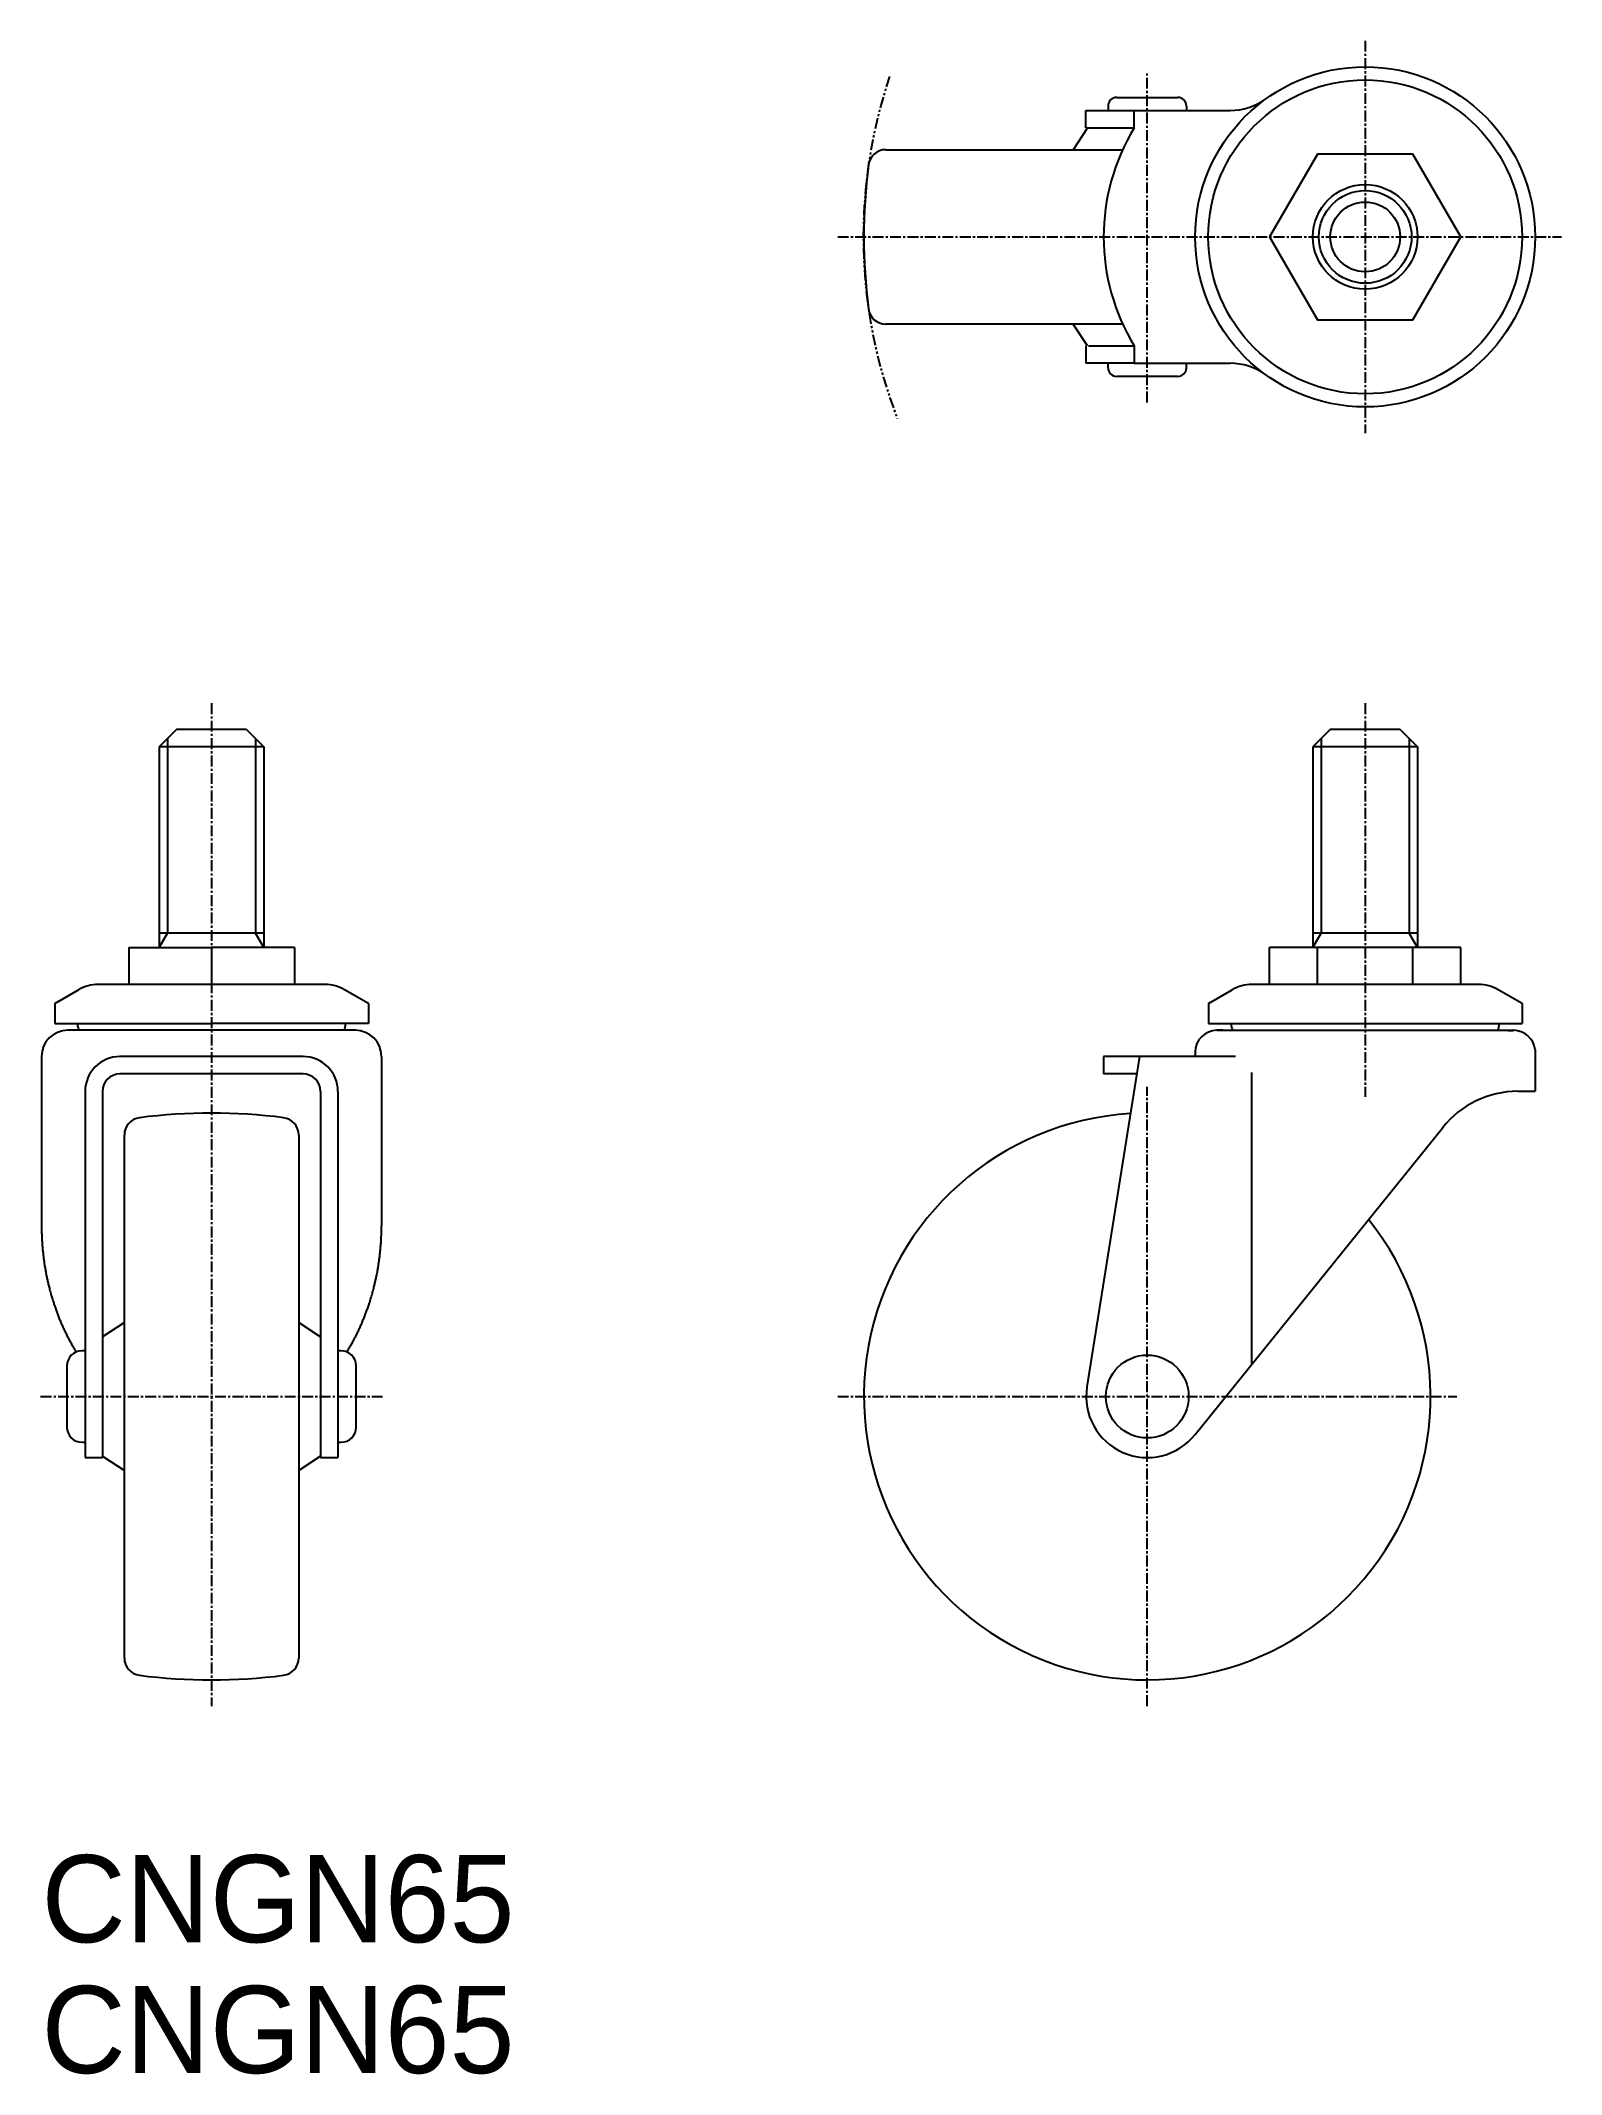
# Model space of a CAD drawing. Extents: x -3169 to -2994, y -902 to -669.
import ezdxf

# ---------------------------------------------------------------- set-up
doc = ezdxf.new("R2010")
doc.units = 0
doc.linetypes.add('CENTER', pattern=[2, 1.25, -0.25, 0.25, -0.25])
doc.linetypes.add('PHANTOM', pattern=[2.5, 1.25, -0.25, 0.25, -0.25, 0.25, -0.25])
doc.layers.get('0').update_dxf_attribs({"linetype": 'CONTINUOUS'})
doc.layers.add('CENTER', color=1, linetype='CENTER')

msp = doc.modelspace()

# ---------------------------------------------------------------- linework, layer by layer
at = {"color": 7, "linetype": 'CONTINUOUS'}
for p, q in [((-3046.35, -676.16), (-3046.35, -676.66)), ((-3045.35, -675.16), (-3038.35, -675.16)), ((-3037.35, -676.16), (-3037.35, -676.66)), ((-3048.69, -678.66), (-3050.35, -681.16)), ((-3048.89, -676.66), (-3032.35, -676.66)), ((-3048.89, -678.66), (-3048.89, -676.66)), ((-3048.89, -678.66), (-3043.34, -678.66)), ((-3043.34, -678.66), (-3043.34, -676.66)), ((-3071.84, -681.16), (-3044.67, -681.16)), ((-3022.34, -681.66), (-3027.82, -691.16)), ((-3011.37, -681.66), (-3022.34, -681.66)), ((-3005.88, -691.16), (-3011.37, -681.66)), ((-3027.82, -691.16), (-3022.34, -700.66)), ((-3011.37, -700.66), (-3005.88, -691.16)), ((-3044.67, -701.16), (-3071.84, -701.16)), ((-3048.69, -703.66), (-3050.35, -701.16)), ((-3022.34, -700.66), (-3011.37, -700.66)), ((-3048.89, -703.66), (-3048.89, -705.66)), ((-3048.58, -703.66), (-3043.34, -703.66)), ((-3043.34, -703.66), (-3043.34, -705.66)), ((-3043.34, -705.66), (-3048.89, -705.66)), ((-3046.35, -706.16), (-3046.35, -705.66)), ((-3043.34, -705.66), (-3032.35, -705.66)), ((-3037.35, -706.16), (-3037.35, -705.66)), ((-3038.35, -707.16), (-3045.35, -707.16)), ((-3153.18, -747.65), (-3155.18, -749.65)), ((-3145.18, -747.65), (-3153.18, -747.65)), ((-3145.18, -747.65), (-3143.18, -749.65)), ((-3020.85, -747.65), (-3022.85, -749.65)), ((-3012.85, -747.65), (-3020.85, -747.65)), ((-3012.85, -747.65), (-3010.85, -749.65)), ((-3155.18, -749.65), (-3155.18, -772.65)), ((-3143.18, -749.65), (-3155.18, -749.65)), ((-3143.18, -749.65), (-3143.18, -772.65)), ((-3010.85, -749.65), (-3022.85, -749.65)), ((-3022.85, -749.65), (-3022.85, -772.65)), ((-3010.85, -749.65), (-3010.85, -772.65)), ((-3143.18, -771.01), (-3155.18, -771.01)), ((-3010.85, -771.01), (-3022.85, -771.01)), ((-3158.68, -772.65), (-3158.68, -776.89)), ((-3158.68, -772.65), (-3149.18, -772.65)), ((-3149.18, -772.65), (-3149.18, -776.89)), ((-3139.68, -772.65), (-3149.18, -772.65)), ((-3139.68, -772.65), (-3139.68, -776.89)), ((-3027.82, -776.89), (-3027.82, -772.65)), ((-3005.88, -772.65), (-3027.82, -772.65)), ((-3022.34, -776.89), (-3022.34, -772.65)), ((-3011.37, -776.89), (-3011.37, -772.65)), ((-3005.88, -776.89), (-3005.88, -772.65)), ((-3167.17, -779.08), (-3164.43, -777.5)), ((-3149.18, -776.89), (-3162.17, -776.89)), ((-3136.18, -776.89), (-3149.18, -776.89)), ((-3131.19, -779.08), (-3133.93, -777.5)), ((-3034.84, -779.08), (-3032.11, -777.5)), ((-3016.85, -776.89), (-3029.85, -776.89)), ((-3003.85, -776.89), (-3016.85, -776.89)), ((-2998.86, -779.08), (-3001.6, -777.5)), ((-3167.17, -779.08), (-3167.17, -781.39)), ((-3131.19, -779.08), (-3131.19, -781.39)), ((-3034.84, -779.08), (-3034.84, -781.39)), ((-2998.86, -779.08), (-2998.86, -781.39)), ((-3167.17, -781.39), (-3149.18, -781.39)), ((-3132.68, -782.15), (-3165.68, -782.15)), ((-3131.19, -781.39), (-3149.18, -781.39)), ((-3034.84, -781.39), (-3016.85, -781.39)), ((-3033.87, -782.15), (-2999.85, -782.15)), ((-3033.21, -782.15), (-3033.87, -782.15)), ((-3033.42, -782.15), (-3033.85, -782.15)), ((-3033.21, -782.16), (-3033.85, -782.16)), ((-3016.85, -781.39), (-2998.86, -781.39)), ((-3000.5, -782.15), (-2999.85, -782.15)), ((-3000.5, -782.16), (-2999.85, -782.16)), ((-3168.68, -785.15), (-3168.68, -804.54)), ((-3138.68, -785.16), (-3159.68, -785.16)), ((-3129.68, -785.15), (-3129.68, -804.57)), ((-3042.73, -785.16), (-3048.77, -823.05)), ((-3031.72, -785.16), (-3046.85, -785.16)), ((-3046.85, -785.16), (-3046.85, -787.16)), ((-3036.35, -784.65), (-3036.35, -785.16)), ((-2997.35, -784.37), (-2997.35, -789.15)), ((-3138.68, -787.16), (-3159.68, -787.16)), ((-3043.05, -787.16), (-3046.85, -787.16)), ((-3029.89, -787.01), (-3029.89, -820.48)), ((-3163.68, -789.16), (-3163.68, -831.15)), ((-3161.68, -789.16), (-3161.68, -831.15)), ((-3136.68, -789.16), (-3136.68, -831.15)), ((-3134.68, -789.16), (-3134.68, -831.15)), ((-2999.35, -789.15), (-2997.35, -789.15)), ((-3159.18, -824.15), (-3159.18, -794.16)), ((-3139.18, -794.16), (-3139.18, -824.15)), ((-3036.36, -828.5), (-3007.91, -793.25)), ((-3159.18, -815.65), (-3161.68, -817.32)), ((-3139.18, -815.65), (-3136.68, -817.32)), ((-3165.78, -820.65), (-3165.78, -827.65)), ((-3163.68, -818.9), (-3164.03, -818.9)), ((-3134.33, -818.9), (-3134.68, -818.9)), ((-3132.58, -827.65), (-3132.58, -820.65)), ((-3159.18, -854.14), (-3159.18, -824.15)), ((-3139.18, -824.15), (-3139.18, -854.14)), ((-3164.03, -829.4), (-3163.68, -829.4)), ((-3134.68, -829.4), (-3134.33, -829.4)), ((-3163.68, -831.15), (-3161.68, -831.15)), ((-3161.68, -830.99), (-3159.18, -832.65)), ((-3136.68, -830.99), (-3139.18, -832.65)), ((-3136.68, -831.15), (-3134.68, -831.15))]:
    msp.add_line(p, q, dxfattribs=at)
at = {"color": 3, "linetype": 'CONTINUOUS'}
for p, q in [((-3154.23, -748.71), (-3154.23, -771.01)), ((-3144.13, -748.71), (-3144.13, -771.01)), ((-3021.91, -748.71), (-3021.91, -771.01)), ((-3011.8, -748.71), (-3011.8, -771.01)), ((-3155.18, -772.65), (-3154.23, -771.01)), ((-3143.18, -772.65), (-3144.13, -771.01)), ((-3022.85, -772.65), (-3021.91, -771.01)), ((-3010.85, -772.65), (-3011.8, -771.01))]:
    msp.add_line(p, q, dxfattribs=at)
at = {"color": 7, "linetype": 'CONTINUOUS'}
for points in [[(-3168.68, -804.57, 0), (-3168.68, -804.69, 0), (-3168.68, -804.81, 0), (-3168.68, -804.93, 0), (-3168.68, -805.05, 0), (-3168.67, -805.17, 0), (-3168.67, -805.29, 0), (-3168.67, -805.41, 0), (-3168.66, -805.54, 0), (-3168.66, -805.66, 0), (-3168.66, -805.78, 0), (-3168.65, -805.9, 0), (-3168.64, -806.02, 0), (-3168.64, -806.14, 0), (-3168.63, -806.26, 0), (-3168.62, -806.38, 0), (-3168.62, -806.51, 0), (-3168.61, -806.63, 0), (-3168.6, -806.75, 0), (-3168.59, -806.87, 0), (-3168.58, -806.99, 0), (-3168.57, -807.11, 0), (-3168.56, -807.23, 0), (-3168.55, -807.35, 0), (-3168.54, -807.47, 0), (-3168.52, -807.59, 0), (-3168.51, -807.71, 0), (-3168.5, -807.83, 0), (-3168.48, -807.96, 0), (-3168.47, -808.08, 0), (-3168.45, -808.2, 0), (-3168.44, -808.31, 0), (-3168.42, -808.43, 0), (-3168.41, -808.55, 0), (-3168.39, -808.67, 0), (-3168.37, -808.79, 0), (-3168.36, -808.91, 0), (-3168.34, -809.03, 0), (-3168.32, -809.15, 0), (-3168.3, -809.27, 0), (-3168.28, -809.39, 0), (-3168.26, -809.51, 0), (-3168.24, -809.63, 0), (-3168.22, -809.75, 0), (-3168.2, -809.87, 0), (-3168.17, -809.98, 0), (-3168.15, -810.1, 0), (-3168.13, -810.22, 0), (-3168.1, -810.34, 0), (-3168.08, -810.45, 0), (-3168.06, -810.57, 0), (-3168.03, -810.69, 0), (-3168, -810.81, 0), (-3167.98, -810.92, 0), (-3167.95, -811.04, 0), (-3167.92, -811.16, 0), (-3167.9, -811.28, 0), (-3167.87, -811.39, 0), (-3167.84, -811.51, 0), (-3167.81, -811.62, 0), (-3167.78, -811.74, 0), (-3167.75, -811.86, 0), (-3167.72, -811.97, 0), (-3167.69, -812.09, 0), (-3167.66, -812.2, 0), (-3167.63, -812.32, 0), (-3167.6, -812.43, 0), (-3167.56, -812.55, 0), (-3167.53, -812.66, 0), (-3167.5, -812.77, 0), (-3167.46, -812.89, 0), (-3167.43, -813, 0), (-3167.39, -813.12, 0), (-3167.36, -813.23, 0), (-3167.32, -813.34, 0), (-3167.28, -813.46, 0), (-3167.25, -813.57, 0), (-3167.21, -813.68, 0), (-3167.17, -813.79, 0), (-3167.13, -813.9, 0), (-3167.09, -814.02, 0), (-3167.05, -814.13, 0), (-3167.01, -814.24, 0), (-3166.97, -814.35, 0), (-3166.93, -814.46, 0), (-3166.89, -814.57, 0), (-3166.85, -814.68, 0), (-3166.81, -814.79, 0), (-3166.77, -814.9, 0), (-3166.72, -815.01, 0), (-3166.68, -815.12, 0), (-3166.64, -815.23, 0), (-3166.59, -815.34, 0), (-3166.55, -815.45, 0), (-3166.5, -815.55, 0), (-3166.46, -815.66, 0), (-3166.41, -815.77, 0), (-3166.36, -815.88, 0), (-3166.32, -815.98, 0), (-3166.27, -816.09, 0), (-3166.22, -816.2, 0), (-3166.17, -816.3, 0), (-3166.12, -816.41, 0), (-3166.07, -816.51, 0), (-3166.02, -816.62, 0), (-3165.97, -816.72, 0), (-3165.92, -816.83, 0), (-3165.87, -816.93, 0), (-3165.82, -817.03, 0), (-3165.77, -817.14, 0), (-3165.72, -817.24, 0), (-3165.66, -817.35, 0), (-3165.61, -817.45, 0), (-3165.56, -817.55, 0), (-3165.5, -817.65, 0), (-3165.45, -817.75, 0), (-3165.39, -817.85, 0), (-3165.34, -817.96, 0), (-3165.28, -818.05, 0), (-3165.23, -818.15, 0), (-3165.17, -818.25, 0), (-3165.11, -818.36, 0), (-3165.06, -818.45, 0), (-3165, -818.55, 0), (-3164.94, -818.65, 0), (-3164.88, -818.75, 0), (-3164.82, -818.85, 0), (-3164.76, -818.94, 0), (-3164.7, -819.04, 0)], [(-3133.66, -819.04, 0), (-3133.6, -818.94, 0), (-3133.54, -818.85, 0), (-3133.48, -818.75, 0), (-3133.42, -818.65, 0), (-3133.36, -818.55, 0), (-3133.3, -818.45, 0), (-3133.25, -818.36, 0), (-3133.19, -818.25, 0), (-3133.13, -818.16, 0), (-3133.08, -818.06, 0), (-3133.02, -817.96, 0), (-3132.97, -817.85, 0), (-3132.91, -817.75, 0), (-3132.86, -817.65, 0), (-3132.8, -817.55, 0), (-3132.75, -817.45, 0), (-3132.7, -817.35, 0), (-3132.64, -817.24, 0), (-3132.59, -817.14, 0), (-3132.54, -817.04, 0), (-3132.49, -816.93, 0), (-3132.44, -816.83, 0), (-3132.39, -816.72, 0), (-3132.34, -816.62, 0), (-3132.29, -816.51, 0), (-3132.24, -816.41, 0), (-3132.19, -816.3, 0), (-3132.14, -816.2, 0), (-3132.09, -816.09, 0), (-3132.05, -815.98, 0), (-3132, -815.88, 0), (-3131.95, -815.77, 0), (-3131.91, -815.66, 0), (-3131.86, -815.55, 0), (-3131.81, -815.45, 0), (-3131.77, -815.34, 0), (-3131.73, -815.23, 0), (-3131.68, -815.12, 0), (-3131.64, -815.01, 0), (-3131.59, -814.9, 0), (-3131.55, -814.79, 0), (-3131.51, -814.68, 0), (-3131.47, -814.57, 0), (-3131.43, -814.46, 0), (-3131.39, -814.35, 0), (-3131.35, -814.24, 0), (-3131.31, -814.13, 0), (-3131.27, -814.02, 0), (-3131.23, -813.91, 0), (-3131.19, -813.79, 0), (-3131.15, -813.68, 0), (-3131.11, -813.57, 0), (-3131.08, -813.46, 0), (-3131.04, -813.34, 0), (-3131, -813.23, 0), (-3130.97, -813.12, 0), (-3130.93, -813, 0), (-3130.9, -812.89, 0), (-3130.86, -812.78, 0), (-3130.83, -812.66, 0), (-3130.8, -812.55, 0), (-3130.76, -812.43, 0), (-3130.73, -812.32, 0), (-3130.7, -812.2, 0), (-3130.67, -812.09, 0), (-3130.64, -811.97, 0), (-3130.61, -811.86, 0), (-3130.58, -811.74, 0), (-3130.55, -811.62, 0), (-3130.52, -811.51, 0), (-3130.49, -811.39, 0), (-3130.46, -811.28, 0), (-3130.44, -811.16, 0), (-3130.41, -811.04, 0), (-3130.38, -810.92, 0), (-3130.36, -810.81, 0), (-3130.33, -810.69, 0), (-3130.31, -810.57, 0), (-3130.28, -810.46, 0), (-3130.26, -810.34, 0), (-3130.23, -810.22, 0), (-3130.21, -810.1, 0), (-3130.19, -809.98, 0), (-3130.16, -809.87, 0), (-3130.14, -809.75, 0), (-3130.12, -809.63, 0), (-3130.1, -809.51, 0), (-3130.08, -809.39, 0), (-3130.06, -809.27, 0), (-3130.04, -809.15, 0), (-3130.02, -809.03, 0), (-3130.01, -808.91, 0), (-3129.99, -808.79, 0), (-3129.97, -808.67, 0), (-3129.95, -808.55, 0), (-3129.94, -808.43, 0), (-3129.92, -808.31, 0), (-3129.91, -808.2, 0), (-3129.89, -808.08, 0), (-3129.88, -807.96, 0), (-3129.86, -807.83, 0), (-3129.85, -807.71, 0), (-3129.84, -807.59, 0), (-3129.82, -807.47, 0), (-3129.81, -807.35, 0), (-3129.8, -807.23, 0), (-3129.79, -807.11, 0), (-3129.78, -806.99, 0), (-3129.77, -806.87, 0), (-3129.76, -806.75, 0), (-3129.75, -806.63, 0), (-3129.74, -806.51, 0), (-3129.74, -806.38, 0), (-3129.73, -806.26, 0), (-3129.72, -806.14, 0), (-3129.72, -806.02, 0), (-3129.71, -805.9, 0), (-3129.71, -805.78, 0), (-3129.7, -805.66, 0), (-3129.7, -805.54, 0), (-3129.69, -805.41, 0), (-3129.69, -805.29, 0), (-3129.69, -805.17, 0), (-3129.68, -805.05, 0), (-3129.68, -804.93, 0), (-3129.68, -804.81, 0), (-3129.68, -804.69, 0), (-3129.68, -804.57, 0)]]:
    msp.add_polyline3d(points, dxfattribs=at)
for centre, radius in [((-3016.85, -691.16), 19.5), ((-3016.85, -691.16), 18), ((-3016.85, -691.16), 6), ((-3016.85, -691.16), 4), ((-3041.85, -824.15), 4.75)]:
    msp.add_circle(centre, radius, dxfattribs=at)
at = {"color": 3, "linetype": 'CONTINUOUS'}
msp.add_circle((-3016.85, -691.16), 5.32, dxfattribs=at)
at = {"color": 3, "linetype": 'PHANTOM'}
msp.add_arc((-3016.85, -691.16), 57.57, 161.3569, 201.2038, dxfattribs=at)
at = {"color": 7, "linetype": 'CONTINUOUS'}
for centre, radius, start, end in [((-3045.35, -676.16), 1, 90, 180), ((-3038.35, -676.16), 1, 0, 90), ((-3032.35, -669.66), 7, 269.9998, 305.7746), ((-3022.85, -691.16), 24, 148.6119, 211.3882), ((-3009.35, -691.16), 65, 172.7047, 187.2954), ((-3071.84, -683.16), 2, 90, 172.7047), ((-3071.84, -699.16), 2, 187.2954, 270), ((-3045.35, -706.16), 1, 180, 270), ((-3038.35, -706.16), 1, 270, 0), ((-3032.35, -712.66), 7, 54.2254, 90.0002), ((-3162.18, -781.39), 4.5, 89.915, 120.0716), ((-3136.18, -781.39), 4.5, 59.9284, 90), ((-3029.85, -781.39), 4.5, 89.9987, 120.0716), ((-3003.85, -781.39), 4.5, 59.9284, 90), ((-3165.68, -785.15), 3, 90, 179.9997), ((-3162.18, -781.27), 2.38, 182.8868, 201.7005), ((-3136.18, -781.27), 2.38, 338.2995, 357.1132), ((-3132.68, -785.15), 3, 0.0003, 90), ((-3033.85, -784.65), 2.5, 90, 180), ((-3033.42, -784.65), 2.5, 89.7998, 90), ((-3029.85, -781.27), 2.38, 182.8868, 201.7005), ((-3003.85, -781.27), 2.38, 338.2995, 357.1132), ((-2999.85, -784.65), 2.5, 6.4275, 90), ((-3159.68, -789.16), 4, 90, 180), ((-3138.68, -789.16), 4, 0, 90), ((-3159.68, -789.16), 2, 90, 180), ((-3138.68, -789.16), 2, 0, 90), ((-2999.35, -800.15), 11, 90.0001, 141.6322), ((-3157.18, -794.16), 2, 97.2953, 180), ((-3149.18, -856.65), 65, 82.7046, 97.2953), ((-3141.18, -794.16), 2, 0, 82.7046), ((-3041.85, -824.15), 32.5, 93.3853, 38.6565), ((-3164.03, -820.65), 1.75, 90, 180), ((-3134.33, -820.65), 1.75, 0.001, 90), ((-3041.85, -824.15), 7, 170.9472, 321.6325), ((-3164.03, -827.65), 1.75, 180.001, 270), ((-3134.33, -827.65), 1.75, 270, 0), ((-3157.18, -854.14), 2, 180, 262.7047), ((-3141.18, -854.14), 2, 277.2954, 0), ((-3149.18, -791.65), 65, 262.7047, 277.2954)]:
    msp.add_arc(centre, radius, start, end, dxfattribs=at)
at = {"layer": 'CENTER', "color": 1, "linetype": 'CENTER'}
for p, q in [((-3016.85, -668.66), (-3016.85, -713.66)), ((-3041.85, -710.16), (-3041.85, -672.16)), ((-3077.35, -691.16), (-2994.35, -691.16)), ((-3149.18, -744.65), (-3149.18, -859.65)), ((-3016.85, -744.65), (-3016.85, -789.79)), ((-3041.85, -859.65), (-3041.85, -788.65)), ((-3168.78, -824.15), (-3129.58, -824.15)), ((-3077.35, -824.15), (-3006.35, -824.15))]:
    msp.add_line(p, q, dxfattribs=at)

# ---------------------------------------------------------------- texts
at = {"color": 7, "linetype": 'CONTINUOUS'}
for p in [(-3168.68, -886.74), (-3168.68, -901.74)]:
    msp.add_text('CNGN65', height=10, dxfattribs=at).set_placement(p)

doc.saveas('drawing.dxf')
